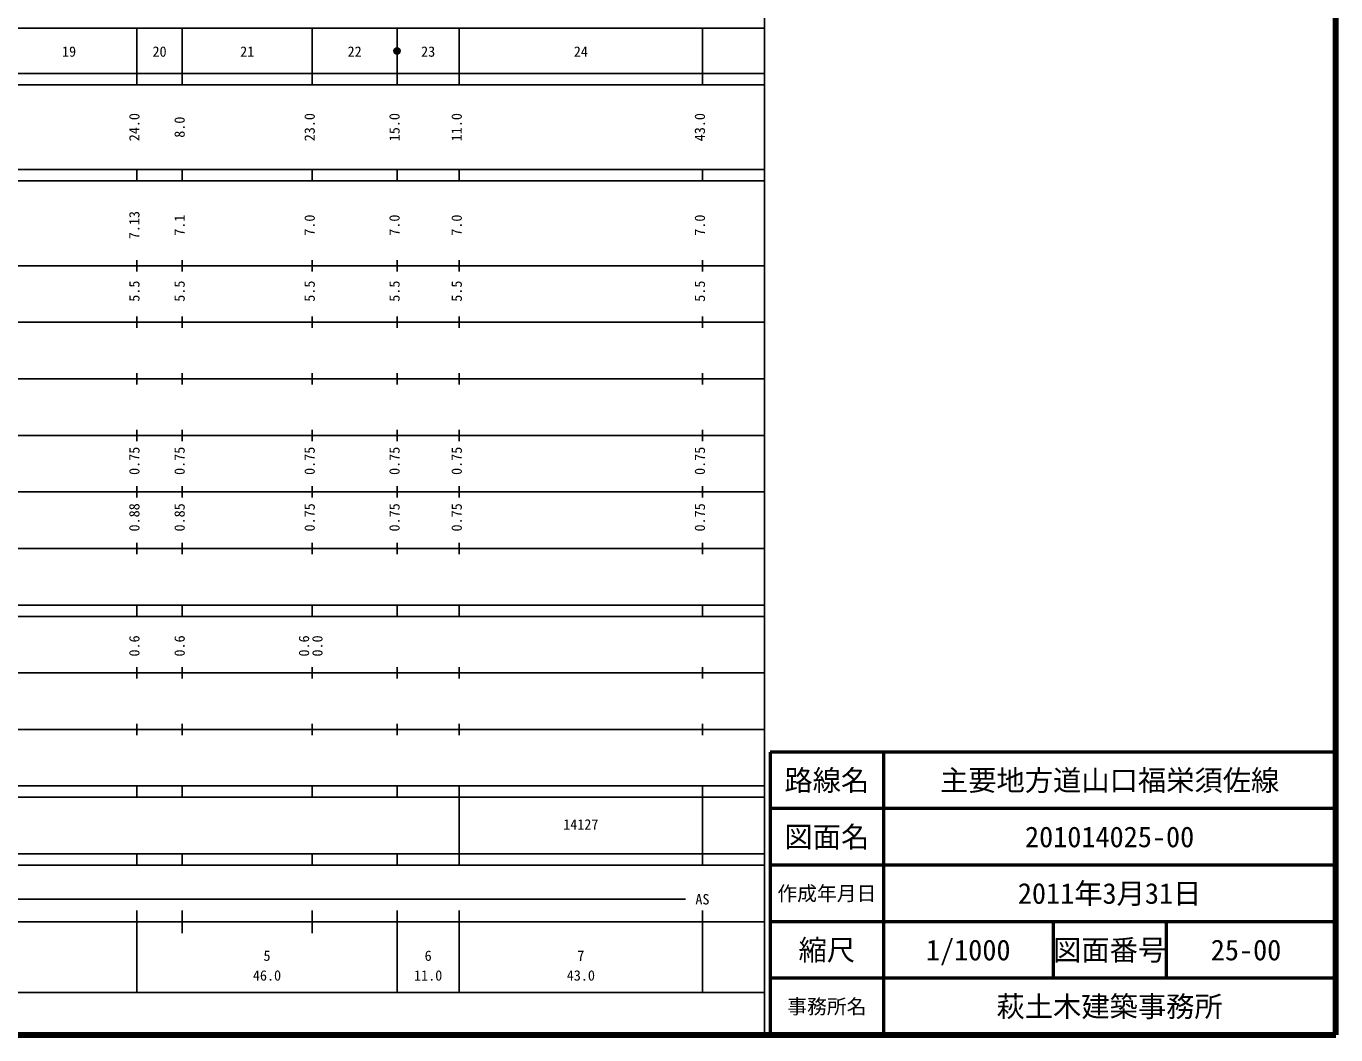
# Model space of a CAD drawing. Units: millimetres, scale not verified. Extents: x 40000 to 680000, y 20000 to 380000.
# Drawn here: x 448418 to 680000, y 20000 to 198357 of the extents above; entities that cross this region are included whole.
import ezdxf
from ezdxf.enums import TextEntityAlignment as Align

# ---------------------------------------------------------------- set-up
doc = ezdxf.new("R2010")
doc.units = ezdxf.units.MM
doc.header["$LTSCALE"] = 1000
for name, color, linetype, lineweight in [('M-STR-HTXT', 7, 'Continuous', 13), ('M-TTL', 2, 'Continuous', 140), ('M-TTL-BAND', 7, 'Continuous', 25), ('M-TTL-FRAM', 2, 'Continuous', 50), ('M-TTL-LINE', 7, 'Continuous', 50)]:
    doc.layers.add(name, color=color, linetype=linetype, lineweight=lineweight)
doc.layers.add('M-TTL-TXT', color=7, linetype='Continuous')
doc.styles.add('ＭＳ ゴシック', font='')
doc.styles.get('ＭＳ ゴシック').set_extended_font_data('MS Gothic')

msp = doc.modelspace()

# ---------------------------------------------------------------- linework, layer by layer
at = {"layer": 'M-STR-HTXT', "lineweight": 25}
for centre, radius in [((514000, 193972), 550), ((514000, 193967), 500), ((514003, 193970), 450), ((514000, 193967), 400), ((514000, 193970), 350), ((514000, 193967), 300), ((513999, 193973), 250), ((513998, 193968), 225), ((513999, 193975), 200), ((514001, 193976), 175), ((513999, 193968), 150), ((514000, 193967), 125), ((514000, 193969), 100), ((514001, 193968), 60)]:
    msp.add_circle(centre, radius, dxfattribs=at)
at = {"layer": 'M-TTL'}
for p, q in [((680000, 20000), (680000, 380000)), ((40000, 20000), (680000, 20000))]:
    msp.add_line(p, q, dxfattribs=at)
at = {"layer": 'M-TTL-BAND'}
for p, q in [((579000, 20000), (579000, 370000)), ((68000, 198000), (579000, 198000)), ((468000, 188000), (468000, 198000)), ((476000, 188000), (476000, 198000)), ((499000, 188000), (499000, 198000)), ((514000, 188000), (514000, 198000)), ((525000, 188000), (525000, 198000)), ((568000, 188000), (568000, 198000)), ((40000, 190000), (579000, 190000)), ((40000, 188000), (579000, 188000)), ((40000, 173000), (579000, 173000)), ((468000, 171000), (468000, 173000)), ((476000, 171000), (476000, 173000)), ((499000, 171000), (499000, 173000)), ((514000, 171000), (514000, 173000)), ((525000, 171000), (525000, 173000)), ((568000, 171000), (568000, 173000)), ((40000, 171000), (579000, 171000)), ((40000, 156000), (579000, 156000)), ((468000, 155000), (468000, 157000)), ((476000, 155000), (476000, 157000)), ((499000, 155000), (499000, 157000)), ((514000, 155000), (514000, 157000)), ((525000, 155000), (525000, 157000)), ((568000, 155000), (568000, 157000)), ((46000, 146000), (579000, 146000)), ((468000, 145000), (468000, 147000)), ((476000, 145000), (476000, 147000)), ((499000, 145000), (499000, 147000)), ((514000, 145000), (514000, 147000)), ((525000, 145000), (525000, 147000)), ((568000, 145000), (568000, 147000)), ((468000, 135000), (468000, 137000)), ((476000, 135000), (476000, 137000)), ((499000, 135000), (499000, 137000)), ((514000, 135000), (514000, 137000)), ((525000, 135000), (525000, 137000)), ((568000, 135000), (568000, 137000)), ((52000, 136000), (579000, 136000)), ((46000, 126000), (579000, 126000)), ((468000, 125000), (468000, 127000)), ((476000, 125000), (476000, 127000)), ((499000, 125000), (499000, 127000)), ((514000, 125000), (514000, 127000)), ((525000, 125000), (525000, 127000)), ((568000, 125000), (568000, 127000)), ((52000, 116000), (579000, 116000)), ((468000, 115000), (468000, 117000)), ((476000, 115000), (476000, 117000)), ((499000, 115000), (499000, 117000)), ((514000, 115000), (514000, 117000)), ((525000, 115000), (525000, 117000)), ((568000, 115000), (568000, 117000)), ((468000, 105000), (468000, 107000)), ((476000, 105000), (476000, 107000)), ((499000, 105000), (499000, 107000)), ((514000, 105000), (514000, 107000)), ((525000, 105000), (525000, 107000)), ((568000, 105000), (568000, 107000)), ((46000, 106000), (579000, 106000)), ((40000, 96000), (579000, 96000)), ((468000, 94000), (468000, 96000)), ((476000, 94000), (476000, 96000)), ((499000, 94000), (499000, 96000)), ((514000, 94000), (514000, 96000)), ((525000, 94000), (525000, 96000)), ((568000, 94000), (568000, 96000)), ((40000, 94000), (579000, 94000)), ((49000, 84000), (579000, 84000)), ((468000, 83000), (468000, 85000)), ((476000, 83000), (476000, 85000)), ((499000, 83000), (499000, 85000)), ((514000, 83000), (514000, 85000)), ((525000, 83000), (525000, 85000)), ((568000, 83000), (568000, 85000)), ((468000, 73000), (468000, 75000)), ((476000, 73000), (476000, 75000)), ((499000, 73000), (499000, 75000)), ((514000, 73000), (514000, 75000)), ((525000, 73000), (525000, 75000)), ((568000, 73000), (568000, 75000)), ((40000, 74000), (579000, 74000)), ((40000, 64000), (579000, 64000)), ((468000, 62000), (468000, 64000)), ((476000, 62000), (476000, 64000)), ((499000, 62000), (499000, 64000)), ((514000, 62000), (514000, 64000)), ((525000, 62000), (525000, 64000)), ((568000, 62000), (568000, 64000)), ((40000, 62000), (579000, 62000)), ((525000, 52000), (525000, 62000)), ((568000, 52000), (568000, 62000)), ((40000, 52000), (579000, 52000)), ((468000, 50000), (468000, 52000)), ((476000, 50000), (476000, 52000)), ((499000, 50000), (499000, 52000)), ((514000, 50000), (514000, 52000)), ((525000, 50000), (525000, 52000)), ((568000, 50000), (568000, 52000)), ((40000, 50000), (579000, 50000)), ((71000, 44000), (565000, 44000)), ((468000, 27500), (468000, 42000)), ((476000, 38000), (476000, 42000)), ((499000, 38000), (499000, 42000)), ((514000, 27500), (514000, 42000)), ((525000, 27500), (525000, 42000)), ((568000, 27500), (568000, 42000)), ((40000, 40000), (579000, 40000)), ((68000, 27500), (579000, 27500))]:
    msp.add_line(p, q, dxfattribs=at)
at = {"layer": 'M-TTL-FRAM'}
for p, q in [((680000, 70000), (580000, 70000)), ((580000, 70000), (580000, 20000))]:
    msp.add_line(p, q, dxfattribs=at)
at = {"layer": 'M-TTL-LINE'}
for p, q in [((600000, 70000), (600000, 20000)), ((680000, 60000), (580000, 60000)), ((680000, 50000), (580000, 50000)), ((680000, 40000), (580000, 40000)), ((630000, 40000), (630000, 30000)), ((650000, 40000), (650000, 30000)), ((680000, 30000), (580000, 30000))]:
    msp.add_line(p, q, dxfattribs=at)

# ---------------------------------------------------------------- texts
at = {"layer": 'M-TTL-BAND', "style": 'ＭＳ ゴシック'}
for s, p in [('19', (456000, 192405)), ('20', (472000, 192405)), ('21', (487500, 192405)), ('22', (506500, 192405)), ('23', (519500, 192405)), ('24', (546500, 192405)), ('AS', (568000, 42500)), ('5', (491000, 32523)), ('6', (519500, 32523)), ('7', (546500, 32523)), ('46.0', (491000, 29033)), ('11.0', (519500, 29033)), ('43.0', (546500, 29033))]:
    msp.add_text(s, height=1833, dxfattribs=at).set_placement(p, align=Align.BOTTOM_CENTER)
for s, p in [('24.0', (469000, 180500)), ('8.0', (477000, 180500)), ('23.0', (500000, 180500)), ('15.0', (515000, 180500)), ('11.0', (526000, 180500)), ('43.0', (569000, 180500)), ('7.13', (469000, 163174)), ('7.1', (477000, 163174)), ('7.0', (500000, 163174)), ('7.0', (515000, 163174)), ('7.0', (526000, 163174)), ('7.0', (569000, 163174)), ('5.5', (469000, 151500)), ('5.5', (477000, 151500)), ('5.5', (500000, 151500)), ('5.5', (515000, 151500)), ('5.5', (526000, 151500)), ('5.5', (569000, 151500)), ('0.75', (469000, 121500)), ('0.75', (477000, 121500)), ('0.75', (500000, 121500)), ('0.75', (515000, 121500)), ('0.75', (526000, 121500)), ('0.75', (569000, 121500)), ('0.88', (469000, 111500)), ('0.85', (477000, 111500)), ('0.75', (500000, 111500)), ('0.75', (515000, 111500)), ('0.75', (526000, 111500)), ('0.75', (569000, 111500)), ('0.6', (469000, 88764)), ('0.6', (477000, 88764)), ('0.6', (499000, 88764)), ('0.0', (501370, 88764))]:
    msp.add_text(s, height=1833, rotation=90, dxfattribs=at).set_placement(p, align=Align.BOTTOM_CENTER)
msp.add_text('14127', height=1833, dxfattribs=at).set_placement((543375, 55740), align=Align.BOTTOM_LEFT)
at = {"layer": 'M-TTL-TXT', "style": 'ＭＳ ゴシック'}
for s, height, p in [('路線名', 3666, (590000, 65000)), ('路線名', 3666, (590000, 65000)), ('主要地方道山口福栄須佐線', 3666, (640000, 65000)), ('図面名', 3666, (590000, 55000)), ('図面名', 3666, (590000, 55000)), ('201014025-00', 3666, (640000, 55000)), ('作成年月日', 2566, (590000, 45000)), ('作成年月日', 2566, (590000, 45000)), ('2011年3月31日', 3666, (640000, 45000)), ('縮尺', 3666, (590000, 35000)), ('縮尺', 3666, (590000, 35000)), ('1/1000', 3666, (615000, 35000)), ('図面番号', 3666, (640000, 35000)), ('図面番号', 3666, (640000, 35000)), ('25-00', 3666, (664125, 35000)), ('事務所名', 2566, (590000, 25000)), ('事務所名', 2566, (590000, 25000)), ('萩土木建築事務所', 3666, (640000, 25000))]:
    msp.add_text(s, height=height, dxfattribs=at).set_placement(p, align=Align.MIDDLE_CENTER)

doc.saveas('drawing.dxf')
